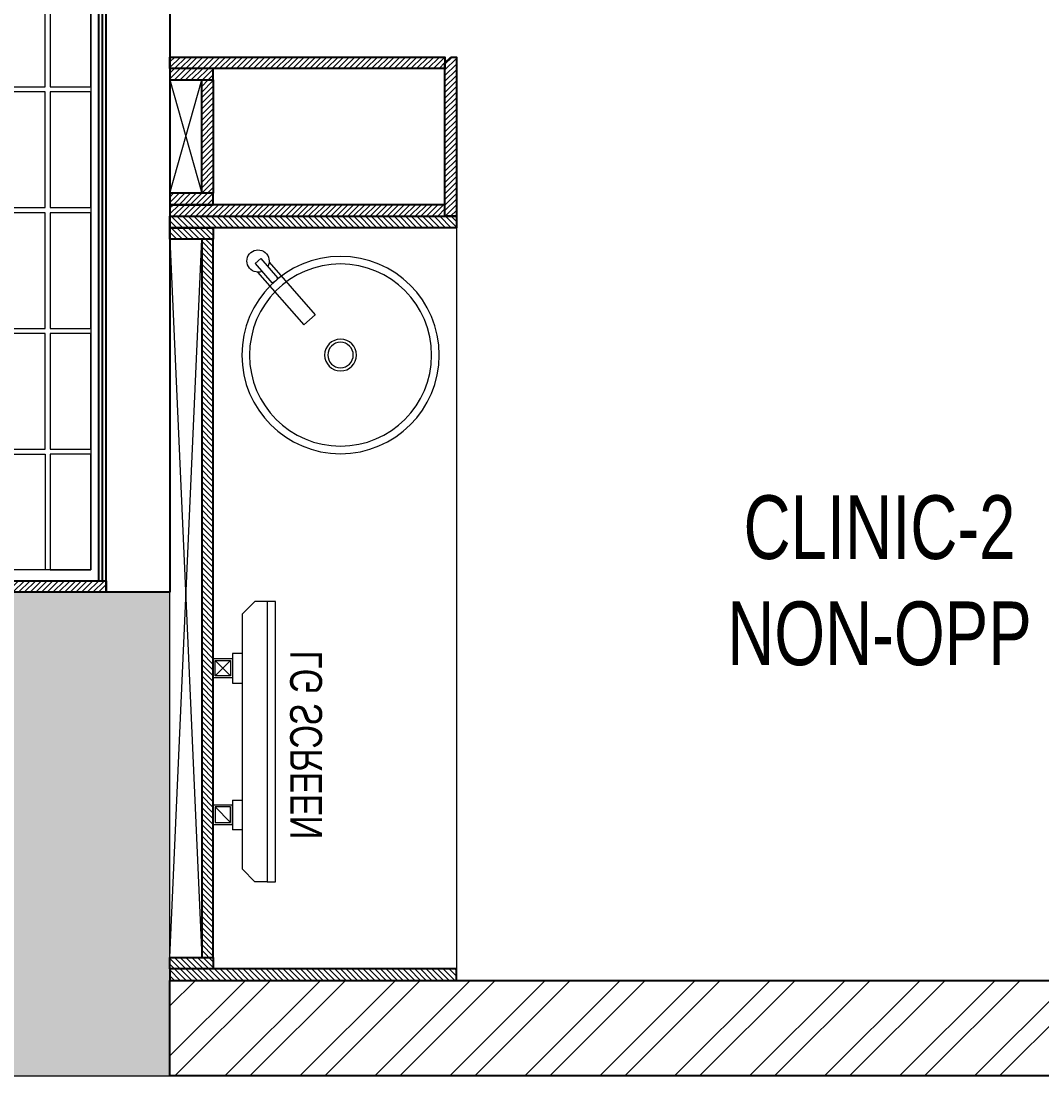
# Model space of a CAD drawing. Header units: feet. Extents: x 2256883 to 2267705, y -6058294 to -6051474.
# Drawn here: x 2264375 to 2265978, y -6058294 to -6056638 of the extents above; entities that cross this region are included whole.
import ezdxf

# ---------------------------------------------------------------- set-up
doc = ezdxf.new("R2010")
doc.units = ezdxf.units.FT
doc.header["$LTSCALE"] = 33
doc.header["$MEASUREMENT"] = 0
doc.layers.add('A-WALL', color=1, linetype='Continuous')
for name, color, linetype, lineweight in [('Column', 243, 'Continuous', 9), ('Floor-Unit', 1, 'Continuous', 13), ('LENS-PARTITION', 21, 'Continuous', 25), ('LENS_DIMENSION', 193, 'Continuous', 0), ('LENS_TEXT', 31, 'Continuous', 5), ('LK-FF&E WALL', 1, 'Continuous', 9), ('LK-IT', 3, 'Continuous', 18), ('LN-ELEVATION-1', 81, 'Continuous', 25), ('LN-ELEVATION-2', 103, 'Continuous', 20), ('LN-ELEVATION-3', 125, 'Continuous', 18), ('LN-HATCH', 251, 'Continuous', 0), ('TV', 92, 'Continuous', 18)]:
    doc.layers.add(name, color=color, linetype=linetype, lineweight=lineweight)
doc.styles.get("Standard").update_dxf_attribs({"font": 'GILC____.TTF'})
pattern_1 = [(44.99999999999998, (35858.5, -100655.3575484328), (-4.419417382415918, 4.419417382415923), [])]
pattern_2 = [(45, (7858558.917008298, 3503823.203216763), (-4.490128060534575, 4.490128060534575), [])]

# ---------------------------------------------------------------- blocks, each defined once
blk = doc.blocks.new('A$C555b74dd')
at = {"layer": 'Column'}
h = blk.add_hatch(color=8, dxfattribs=at)
h.dxf.hatch_style = 1
h.paths.add_polyline_path([(-863.6707726772873, 6819.547592388466), (0, 6819.547592388466), (0, 6202.232922734693), (-663.0302351629362, 6202.232922734693), (-663.0302351629362, 6468.907054873183), (-863.6707726772873, 6468.907054873183)])
h.paths.add_polyline_path([(-5110.138857787475, 6819.547592388466), (-3748.830907057971, 6819.547592388466), (-3748.830907057971, 6199.693169096485), (-4320.275475927629, 6199.693169096485), (-4320.275475927629, 6382.555431136861), (-5110.138857787475, 6382.555431136861)])
h.paths.add_polyline_path([(-10260.75923852995, 6819.547592388466), (-9981.3863381939, 6819.547592388466), (-9981.3863381939, 6547.639417698608), (-10260.75923852995, 6547.639417698608)])
h.paths.add_polyline_path([(-9552.167973131873, 3604.064949611202), (-10260.75923852995, 3604.064949611202), (-10260.75923852995, 4056.141097424552), (-9981.3863381939, 4056.141097424552), (-9981.3863381939, 3934.232922734693), (-9552.167973131873, 3934.232922734693)])
h.paths.add_polyline_path([(-9552.167973131873, 353.1802911534906), (-10212.50391938071, 353.1802911534906), (-10212.50391938071, 9.313226e-10), (-9552.167973131873, 9.313226e-10)])
h.paths.add_polyline_path([(-6936.221724529751, 810.3359462488443), (-7240.992161259986, 810.3359462488443), (-7240.992161259986, 0), (-6936.221724529751, 0)])
h.paths.add_polyline_path([(-3400.884658457711, 0), (-3096.114221727475, 0), (-3096.114221727475, 759.5408734604716), (-3400.884658457711, 759.5408734604716)])
h.paths.add_polyline_path([(-365.8790593510494, 759.5408734604716), (0, 759.5408734604716), (0, 0), (-365.8790593510494, 0)])
at = {"layer": 'LN-HATCH'}
h = blk.add_hatch(dxfattribs=at)
h.set_pattern_fill('ANSI32', color=256, scale=222)
h.set_pattern_definition([(45, (-2872276.043171114, 5463405.476987133), (-58.86663953378008, 58.86663953378008), []), (45, (-2872236.798744824, 5463405.476987133), (-58.86663953378008, 58.86663953378008), [])])
h.paths.add_polyline_path([(-9552.167973131873, 150), (-7240.992161259986, 150), (-7240.992161259986, 9.313226e-10), (-9552.167973131873, 9.313226e-10)])
h.paths.add_polyline_path([(-6936.221724529751, 150), (-3400.884658457711, 150), (-3400.884658457711, 0), (-6936.221724529751, 0)])
h.paths.add_polyline_path([(-3096.114221727475, 150), (-365.8790593510494, 150), (-365.8790593510494, 0), (-3096.114221727475, 0)])
h.paths.add_polyline_path([(-150, 759.5408734604716), (0, 759.5408734604716), (0, 6202.232922734693), (-150, 6202.232922734693)])
h.paths.add_polyline_path([(-863.6707726772873, 6667.007838750258), (-3748.830907057971, 6667.007838750258), (-3748.830907057971, 6819.547592388466), (-863.6707726772873, 6819.547592388466)])
h.paths.add_polyline_path([(-5110.138857787475, 6669.547592388465), (-9981.3863381939, 6669.547592388465), (-9981.3863381939, 6819.547592388466), (-5110.138857787475, 6819.547592388466)])
at = {"layer": 'A-WALL'}
blk.add_lwpolyline([(-3096.114221727475, 150), (-365.8790593510494, 150), (-365.8790593510494, 0), (-3096.114221727475, 0)], close=True, dxfattribs=at)
at = {"layer": 'Column'}
blk.add_lwpolyline([(-3400.884658457711, 0), (-3096.114221727475, 0), (-3096.114221727475, 759.5408734604716), (-3400.884658457711, 759.5408734604716)], close=True, dxfattribs=at)
blk = doc.blocks.new('rtf')
at = {"color": 0, "linetype": 'ByBlock', "lineweight": -2}
for p, q in [((16425.26329468148, -172793.1007600746), (16535.26329468148, -172793.1007600746)), ((16535.26329468148, -172793.1007600746), (16535.26329468148, -172817.1007600746)), ((16412.5253540573, -172798.8148984113), (16452.40026456733, -172798.8148984113)), ((16412.5253540573, -172810.8148984113), (16412.5253540573, -172798.8148984113)), ((16412.5253540573, -172810.8148984113), (16452.40026456733, -172810.8148984113)), ((16425.26329468148, -172817.1007600746), (16535.26329468148, -172817.1007600746))]:
    blk.add_line(p, q, dxfattribs=at)
for centre, radius, start, end in [((16412.5253540573, -172805.1007600746), 17.5, 21.05058810897431, 340.9421780194656), ((16444.53660690578, -172804.8148984114), 9.891264419597851, 322.656233941354, 37.34376605891414)]:
    blk.add_arc(centre, radius, start, end, dxfattribs=at)
blk = doc.blocks.new('dsg')
at = {"color": 0, "linetype": 'ByBlock', "lineweight": -2}
for radius in [155, 143, 25, 20]:
    blk.add_circle((11491.5035008227, -171102.5847399924), radius, dxfattribs=at)
blk.add_blockref('rtf', (-5117.472106590168, 1702.9323767405), dxfattribs=at)
blk = doc.blocks.new('CLINIC - CABINET SINK')
at = {"layer": 'LN-HATCH', "ltscale": 0.5}
h = blk.add_hatch(dxfattribs=at)
h.set_pattern_fill('ANSI31', color=256, scale=2)
h.set_pattern_definition([(45, (4052861.500382861, 1708016.355767586), (-4.490128060534575, 4.490128060534575), [])])
h.paths.add_polyline_path([(-563.359543572413, 156.9999999999999), (564.640456427587, 156.9999999999999), (564.640456427587, 174.9999999999999), (-563.359543572413, 174.9999999999999)])
h.paths.add_polyline_path([(582.6404564275867, 225), (600.6404564275867, 225), (600.6404564275867, -225), (582.6404564275867, -225)])
h.paths.add_polyline_path([(564.640456427587, 225), (582.6404564275867, 225), (582.6404564275867, 156.9999999999999), (564.640456427587, 156.9999999999999)])
h.paths.add_polyline_path([(-581.359543572413, 225), (-599.359543572413, 225), (-599.359543572413, -225), (-581.359543572413, -225)])
h.paths.add_polyline_path([(-581.359543572413, 225), (-563.359543572413, 225), (-563.359543572413, 156.9999999999999), (-581.359543572413, 156.9999999999999)])
at = {"layer": 'LN-ELEVATION-1', "ltscale": 0.5}
for points in [[(-581.359543572413, 225), (-599.359543572413, 225), (-599.359543572413, -225), (-581.359543572413, -225)], [(-581.359543572413, 225), (-563.359543572413, 225), (-563.359543572413, 156.9999999999999), (-581.359543572413, 156.9999999999999)], [(564.640456427587, 225), (582.6404564275867, 225), (582.6404564275867, 156.9999999999999), (564.640456427587, 156.9999999999999)], [(582.6404564275867, 225), (600.6404564275867, 225), (600.6404564275867, -225), (582.6404564275867, -225)], [(-563.359543572413, 156.9999999999999), (564.640456427587, 156.9999999999999), (564.640456427587, 174.9999999999999), (-563.359543572413, 174.9999999999999)]]:
    blk.add_lwpolyline(points, close=True, dxfattribs=at)
at = {"layer": 'LN-ELEVATION-2', "ltscale": 0.5}
blk.add_line((582.6404564275867, -225), (-581.359543572413, -225), dxfattribs=at)
at = {"layer": 'LN-HATCH', "ltscale": 0.5}
for p, q in [((564.640456427587, 225), (-563.359543572413, 174.9999999999999)), ((-563.359543572413, 225), (564.640456427587, 174.9999999999999))]:
    blk.add_line(p, q, dxfattribs=at)
at = {"layer": 'LN-ELEVATION-3', "xscale": -1, "rotation": 41.1558274151866}
blk.add_blockref('dsg', (-103569.3304926871, 136346.6509754679), dxfattribs=at)
blk = doc.blocks.new('CLINIC SCREEN')
at = {"layer": 'TV'}
for p, q in [((-103.1090284836336, 42.85441964946222), (-127.4114311772946, 18.55201695591665)), ((-127.4114311772946, 42.85441964946222), (-103.1090284836336, 18.55201695591665)), ((102.7052824410566, 42.85441964946222), (127.007685134602, 18.55201695591665))]:
    blk.add_line(p, q, dxfattribs=at)
at = {"layer": 'TV', "ltscale": 12}
for p, q in [((-220.0000000000082, -19.41163062257681), (-200.5883693773149, 0)), ((200.5883693773149, 0), (-200.5883693773149, 0)), ((-138.5315413423604, 0), (-138.5315413423604, 15.514207008644)), ((-138.5315413423604, 15.514207008644), (-91.98892031613741, 15.514207008644)), ((-91.98892031613741, 15.514207008644), (-91.98892031613741, 0)), ((91.98892031610741, 15.514207008644), (91.98892031610741, 0)), ((91.98892031610741, 15.514207008644), (138.5315413423595, 15.514207008644)), ((138.5315413423595, 0), (138.5315413423595, 15.514207008644)), ((219.9999999999918, -19.41163062257681), (200.5883693773149, 0)), ((-220.0000000000082, -38.82326124538668), (-220.0000000000082, -19.41163062257681)), ((219.9999999999918, -38.82326124538668), (219.9999999999918, -19.41163062257681))]:
    blk.add_line(p, q, dxfattribs=at)
at = {"layer": 'TV'}
for points in [[(-130.4492315140169, 15.51421661919448), (-100.0712281470269, 15.51421661919448), (-100.0712281470269, 45.89221998606814), (-130.4492315140169, 45.89221998606814)], [(-127.4114311772946, 18.55201695591665), (-103.1090284836336, 18.55201695591665), (-103.1090284836336, 42.85441964946222), (-127.4114311772946, 42.85441964946222)], [(130.0454854713243, 15.51421661919448), (99.66748210433435, 15.51421661919448), (99.66748210433435, 45.89221998606814), (130.0454854713243, 45.89221998606814)], [(127.007685134602, 18.55201695591665), (102.7052824410566, 18.55201695591665), (102.7052824410566, 42.85441964946222), (127.007685134602, 42.85441964946222)]]:
    blk.add_lwpolyline(points, close=True, dxfattribs=at)
at = {"layer": 'TV', "ltscale": 12}
blk.add_lwpolyline([(-220.0000000000082, -51.71278328332107), (-220.0000000000082, -38.82326124538668), (219.9999999999918, -38.82326124538668), (219.9999999999918, -51.71278328332107)], close=True, dxfattribs=at)
at = {"layer": 'Floor-Unit', "color": 0, "ltscale": 2, "insert": (5.199680584678389, -100.4085774972336), "char_height": 50, "attachment_point": 5}
blk.add_mtext_dynamic_manual_height_columns('LG SCREEN', width=466.4796511627907, gutter_width=12.5, heights=[0], dxfattribs=at)
blk = doc.blocks.new('CLINIC - MOP CLOSET')
at = {"layer": 'LN-HATCH', "ltscale": 0.5}
h = blk.add_hatch(dxfattribs=at)
h.set_pattern_fill('ANSI31', color=256, scale=50, angle=360)
h.set_pattern_definition(pattern_1)
h.paths.add_polyline_path([(-106.3595435724128, 216), (-124.3595435724128, 216), (-124.3595435724128, -216), (-106.3595435724128, -216)])
h = blk.add_hatch(dxfattribs=at)
h.set_pattern_fill('ANSI31', color=256, scale=50, angle=360)
h.set_pattern_definition(pattern_1)
h.paths.add_polyline_path([(-106.3595435724128, 216), (-88.35954357241282, 216), (-88.35954357241282, 148), (-106.3595435724128, 148)])
h = blk.add_hatch(dxfattribs=at)
h.set_pattern_fill('ANSI31', color=256, scale=50, angle=360)
h.set_pattern_definition(pattern_1)
h.paths.add_polyline_path([(89.64045642758717, 216), (107.6404564275872, 216), (107.6404564275872, 148), (89.64045642758717, 148)])
h = blk.add_hatch(dxfattribs=at)
h.set_pattern_fill('ANSI31', color=256, scale=50, angle=360)
h.set_pattern_definition(pattern_1)
h.paths.add_polyline_path([(107.6404564275872, 216), (125.6404564275872, 216), (125.6404564275872, -216), (107.6404564275872, -216)])
h = blk.add_hatch(dxfattribs=at)
h.set_pattern_fill('ANSI31', color=256, scale=50, angle=360)
h.set_pattern_definition(pattern_1)
h.paths.add_polyline_path([(-88.35954357241282, 148), (89.64045642758717, 148), (89.64045642758717, 166), (-88.35954357241282, 166)])
h = blk.add_hatch(dxfattribs=at)
h.set_pattern_fill('ANSI31', color=256, scale=50, angle=360)
h.set_pattern_definition([(44.99999999999998, (35894.5, -101037.3575484328), (-4.419417382415918, 4.419417382415923), [])])
h.paths.add_polyline_path([(-115.3595435724055, -216), (-124.3595435724128, -225), (-124.3595435724128, -234), (125.6404564275872, -234), (125.6404564275872, -216)])
at = {"layer": 'LN-ELEVATION-1', "ltscale": 0.5}
for points in [[(-106.3595435724128, 216), (-124.3595435724128, 216), (-124.3595435724128, -216), (-106.3595435724128, -216)], [(-106.3595435724128, 216), (-88.35954357241282, 216), (-88.35954357241282, 148), (-106.3595435724128, 148)], [(89.64045642758717, 216), (107.6404564275872, 216), (107.6404564275872, 148), (89.64045642758717, 148)], [(107.6404564275872, 216), (125.6404564275872, 216), (125.6404564275872, -216), (107.6404564275872, -216)], [(-88.35954357241282, 148), (89.64045642758717, 148), (89.64045642758717, 166), (-88.35954357241282, 166)], [(-124.3595435724128, -225), (-124.3595435724128, -234), (125.6404564275872, -234), (125.6404564275872, -216), (-115.3595435724128, -216)]]:
    blk.add_lwpolyline(points, close=True, dxfattribs=at)
at = {"layer": 'LN-HATCH', "ltscale": 0.5}
for p, q in [((89.64045642758717, 216), (-88.35954357241282, 166)), ((-88.35954357241282, 216), (89.64045642758717, 166))]:
    blk.add_line(p, q, dxfattribs=at)
blk = doc.blocks.new('VC HD 1010')
at = {"layer": 'LN-HATCH', "ltscale": 0.5}
h = blk.add_hatch(dxfattribs=at)
h.set_pattern_fill('ANSI31', color=256, scale=2)
h.set_pattern_definition([(45, (3761554.586240421, 1795022.935917533), (-4.490128060534575, 4.490128060534575), [])])
h.paths.add_polyline_path([(-505.166666666977, 24), (-505.166666666977, -166), (-499.1666666669771, -166), (-499.1666666669771, -176), (-505.166666666977, -176), (-505.166666666977, -220), (-487.1666666669772, -220), (-487.1666666669772, 24)])
h = blk.add_hatch(dxfattribs=at)
h.set_pattern_fill('ANSI31', color=256, scale=2)
h.set_pattern_definition(pattern_2)
h.paths.add_polyline_path([(504.8333333330228, 24), (504.8333333330228, -166), (498.8333333330228, -166), (498.8333333330228, -176), (504.8333333330228, -176), (504.8333333330228, -220), (486.8333333330228, -220), (486.8333333330228, 24)])
h = blk.add_hatch(dxfattribs=at)
h.set_pattern_fill('ANSI31', color=256, scale=2)
h.set_pattern_definition([(45, (7858741.917008297, 3503823.203216763), (-4.490128060534575, 4.490128060534575), [])])
h.paths.add_polyline_path([(-470.1666666669772, -220), (-470.1666666669772, -226), (-505.166666666977, -226), (-505.166666666977, -220)])
h = blk.add_hatch(dxfattribs=at)
h.set_pattern_fill('ANSI31', color=256, scale=2)
h.set_pattern_definition(pattern_2)
h.paths.add_polyline_path([(476.8333333330228, -220), (476.8333333330228, -226), (511.8333333330228, -226), (511.8333333330228, -220)])
at = {"layer": 'LN-ELEVATION-1', "ltscale": 0.5}
for points in [[(-505.166666666977, 24), (-505.166666666977, -166), (-499.1666666669771, -166), (-499.1666666669771, -176), (-505.166666666977, -176), (-505.166666666977, -220), (-487.1666666669772, -220), (-487.1666666669772, 24)], [(486.8333333330228, 12), (-487.1666666669772, 12), (-487.1666666669772, 18), (486.8333333330228, 18)], [(504.8333333330228, 24), (504.8333333330228, -166), (498.8333333330228, -166), (498.8333333330228, -176), (504.8333333330228, -176), (504.8333333330228, -220), (486.8333333330228, -220), (486.8333333330228, 24)], [(-470.1666666669772, -220), (-470.1666666669772, -226), (-505.166666666977, -226), (-505.166666666977, -220)], [(469.8333333330228, -220), (469.8333333330228, -226), (504.8333333330228, -226), (504.8333333330228, -220)]]:
    blk.add_lwpolyline(points, close=True, dxfattribs=at)
at = {"layer": 'LN-ELEVATION-2', "ltscale": 0.5}
blk.add_lwpolyline([(470.1666666674428, 0), (-470.1666666674428, 0), (-470.1666666674428, -208), (470.1666666674428, -208)], close=True, dxfattribs=at)
at = {"layer": 'LN-ELEVATION-3', "ltscale": 0.5}
for p, q in [((-487.1666666669772, 24), (486.8333333330228, 24)), ((-470.1666666669772, -220), (469.8333333330228, -220)), ((469.8333333330228, -226), (-470.1666666669772, -226))]:
    blk.add_line(p, q, dxfattribs=at)
for points in [[(-470.1666666674428, 0), (-288.5000000004657, 0), (-288.5000000004657, -64), (-470.1666666674428, -64)], [(-280.5000000004657, 0), (-98.83333333348855, 0), (-98.83333333348855, -64), (-280.5000000004657, -64)], [(-90.83333333348855, 0), (90.83333333348855, 0), (90.83333333348855, -64), (-90.83333333348855, -64)], [(98.83333333348855, 0), (280.5000000004657, 0), (280.5000000004657, -64), (98.83333333348855, -64)], [(288.5000000004657, 0), (470.1666666674428, 0), (470.1666666674428, -64), (288.5000000004657, -64)], [(-470.1666666674428, -136), (-288.5000000004657, -136), (-288.5000000004657, -72), (-470.1666666674428, -72)], [(-280.5000000004657, -72), (-98.83333333348855, -72), (-98.83333333348855, -136), (-280.5000000004657, -136)], [(-90.83333333348855, -72), (90.83333333348855, -72), (90.83333333348855, -136), (-90.83333333348855, -136)], [(98.83333333348855, -72), (280.5000000004657, -72), (280.5000000004657, -136), (98.83333333348855, -136)], [(288.5000000004657, -72), (470.1666666674428, -72), (470.1666666674428, -136), (288.5000000004657, -136)], [(-470.1666666674428, -144), (-288.5000000004657, -144), (-288.5000000004657, -208), (-470.1666666674428, -208)], [(-280.5000000004657, -144), (-98.83333333348855, -144), (-98.83333333348855, -208), (-280.5000000004657, -208)], [(-90.83333333348855, -144), (90.83333333348855, -144), (90.83333333348855, -208), (-90.83333333348855, -208)], [(98.83333333348855, -144), (280.5000000004657, -144), (280.5000000004657, -208), (98.83333333348855, -208)], [(288.5000000004657, -144), (470.1666666674428, -144), (470.1666666674428, -208), (288.5000000004657, -208)]]:
    blk.add_lwpolyline(points, close=True, dxfattribs=at)

msp = doc.modelspace()

# ---------------------------------------------------------------- linework, layer by layer
at = {"layer": 'LENS-PARTITION'}
msp.add_lwpolyline([(2264608.485239445, -6057534.434207296), (2264508.485239444, -6057534.434207296), (2264508.485239444, -6056524.434207296), (2264608.485239445, -6056524.434207296)], close=True, dxfattribs=at)

# ---------------------------------------------------------------- block references
at = {"layer": 'LENS_DIMENSION'}
msp.add_blockref('A$C555b74dd', (2267704.599461172, -6058293.975080756), dxfattribs=at)
at = {"layer": 'LK-FF&E WALL', "xscale": -1}
for name, p, rotation in [('VC HD 1010', (2264484.485239445, -6057029.267540628), 270), ('CLINIC - MOP CLOSET', (2264824.485239445, -6056818.33462433), 90)]:
    msp.add_blockref(name, p, dxfattribs=dict(at, rotation=rotation))
at = {"layer": 'LK-FF&E WALL', "rotation": 90.00000000000003}
msp.add_blockref('CLINIC - CABINET SINK', (2264833.485239444, -6057544.615537185), dxfattribs=at)
at = {"layer": 'LK-IT', "xscale": -1, "rotation": 89.99999999999991}
msp.add_blockref('CLINIC SCREEN', (2264722.37745942, -6057768.975080757), dxfattribs=at)

# ---------------------------------------------------------------- texts
at = {"layer": 'LENS_TEXT', "linetype": 'Continuous', "ltscale": 3, "insert": (2265722.871900064, -6057516.335483354), "char_height": 100, "attachment_point": 5}
msp.add_mtext_dynamic_manual_height_columns('CLINIC-2\\PNON-OPP', width=730.5073781448633, gutter_width=0.9999999999999992, heights=[0], dxfattribs=at)

doc.saveas('drawing.dxf')
